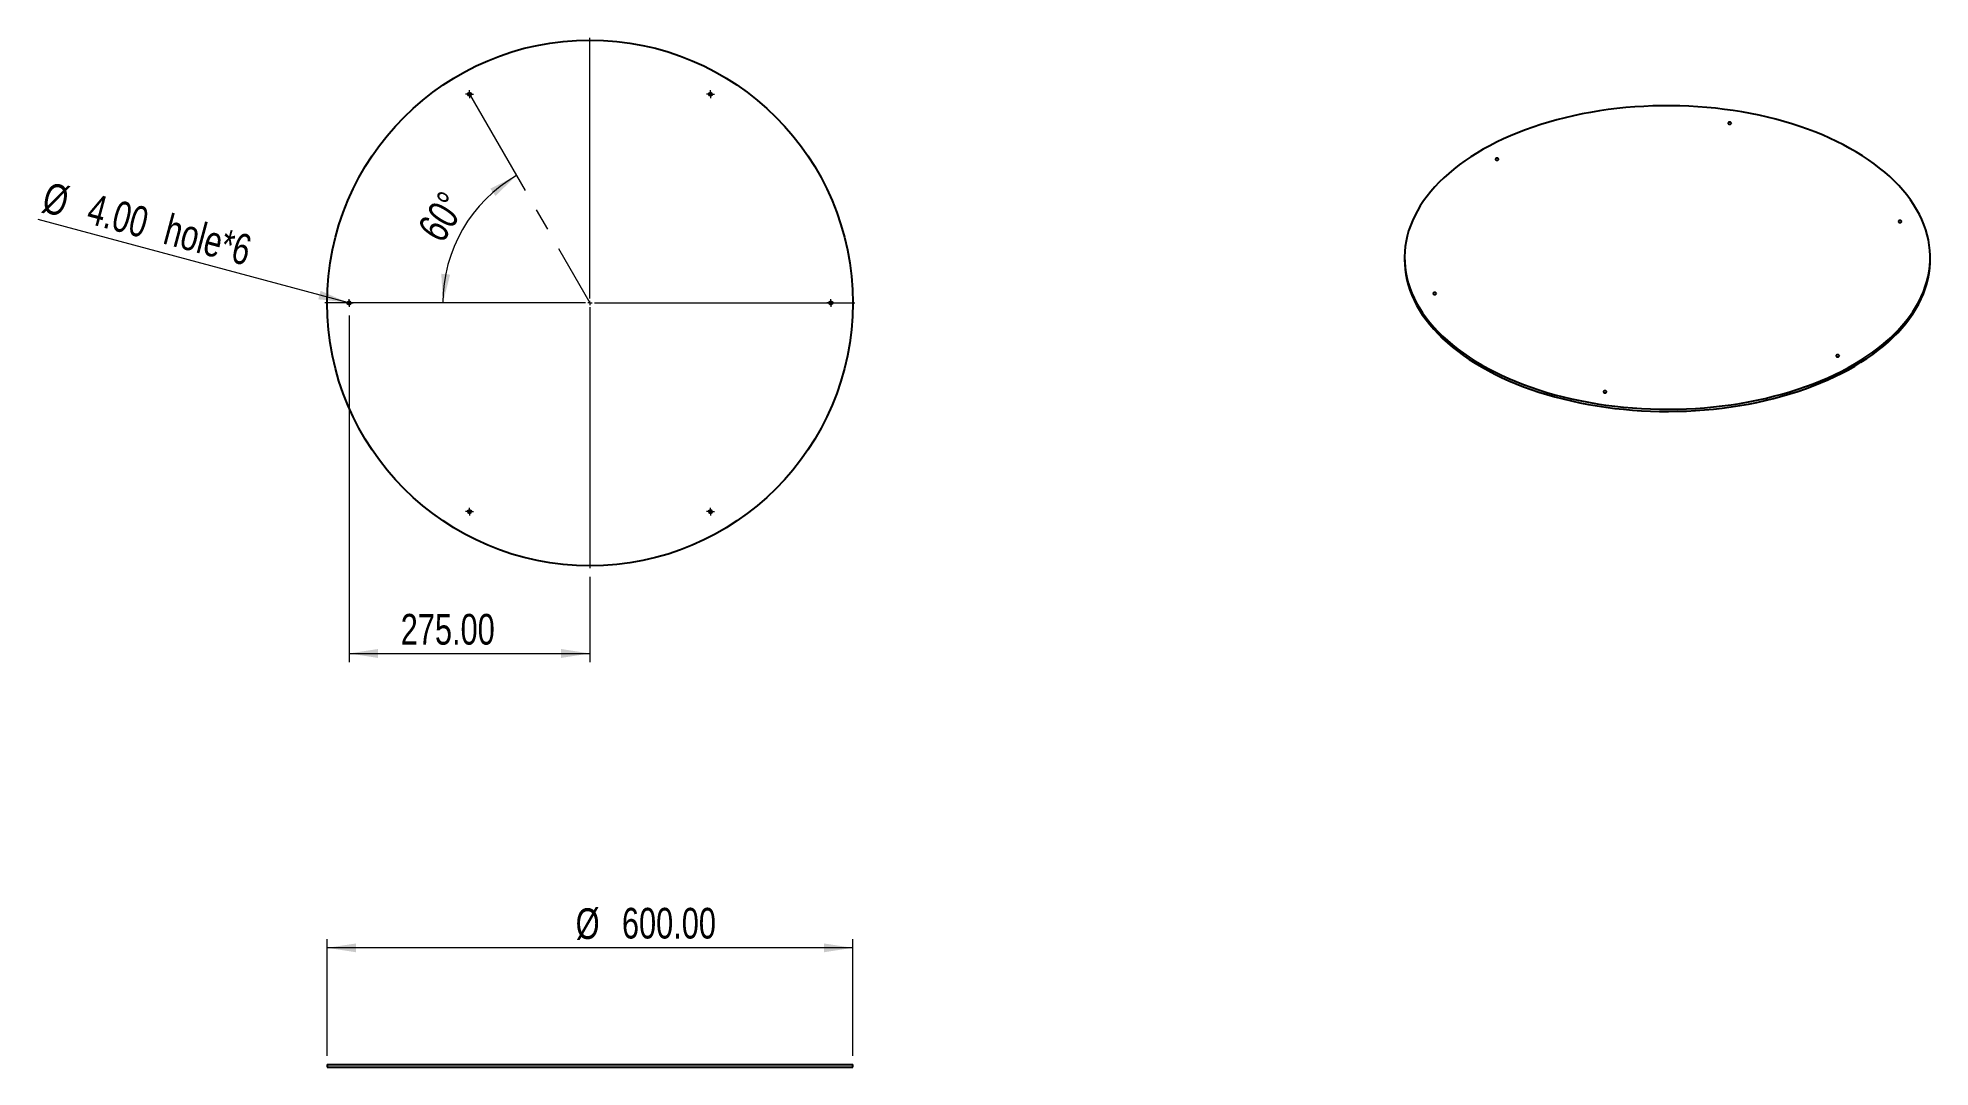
# Model space of a CAD drawing. Header units: millimetres. Extents: x 20 to 236, y 49 to 167.
import ezdxf

# ---------------------------------------------------------------- set-up
doc = ezdxf.new("R2010")
doc.units = ezdxf.units.MM
doc.linetypes.add('CENTERX2', pattern=[20.32, 12.7, -2.54, 2.54, -2.54])
doc.styles.add('SLDTEXTSTYLE0', font='TXT', dxfattribs={"width": 0.75})
doc.dimstyles.new('SLDDIMSTYLE0', dxfattribs={"dimtxt": 3.5, "dimasz": 3.302, "dimexe": 0, "dimexo": 0.0625, "dimgap": 0.875, "dimtad": 1, "dimlfac": 10, "dimrnd": 1e-09, "dimzin": 4, "dimdsep": 46, "dimtxsty": 'SLDTEXTSTYLE0', "dimsah": 1, "dimcen": 0.09, "dimadec": 0, "dimazin": 1, "dimtfac": 1, "dimtofl": 0, "dimtmove": 0, "dimatfit": 3, "dimfxl": 1, "dimfrac": 2, "dimtolj": 1, "dimtzin": 12, "dimarcsym": 0})
doc.dimstyles.new('SLDDIMSTYLE1', dxfattribs={"dimtxt": 3.5, "dimasz": 3.302, "dimexe": 0, "dimexo": 0.0625, "dimgap": 0.875, "dimtad": 1, "dimdec": 4, "dimlfac": 10, "dimzin": 12, "dimdsep": 46, "dimtxsty": 'SLDTEXTSTYLE0', "dimsah": 1, "dimcen": 0.09, "dimazin": 3, "dimtfac": 1, "dimtofl": 0, "dimtmove": 0, "dimatfit": 3, "dimfxl": 1, "dimfrac": 2, "dimtolj": 1, "dimtzin": 12, "dimarcsym": 0})
doc.dimstyles.new('SLDDIMSTYLE2', dxfattribs={"dimtxt": 3.5, "dimasz": 3.302, "dimexe": 0, "dimexo": 0.0625, "dimgap": 0.875, "dimtad": 1, "dimlfac": 10, "dimrnd": 1e-09, "dimzin": 4, "dimdsep": 46, "dimtxsty": 'SLDTEXTSTYLE0', "dimsah": 1, "dimcen": 0.09, "dimadec": 0, "dimazin": 1, "dimtfac": 1, "dimtmove": 0, "dimatfit": 0, "dimfxl": 1, "dimfrac": 2, "dimtolj": 1, "dimtzin": 12, "dimarcsym": 0})
doc.dimstyles.new('SLDDIMSTYLE3', dxfattribs={"dimtxt": 3.5, "dimasz": 3.302, "dimexe": 0, "dimexo": 0.0625, "dimgap": 0.875, "dimtad": 1, "dimlfac": 10, "dimrnd": 1e-09, "dimzin": 4, "dimdsep": 46, "dimtxsty": 'SLDTEXTSTYLE0', "dimblk1": 'NONE', "dimsah": 1, "dimcen": 0, "dimadec": 0, "dimazin": 1, "dimtfac": 1, "dimtmove": 0, "dimatfit": 3, "dimldrblk": 'NONE', "dimfxl": 1, "dimfrac": 2, "dimtolj": 1, "dimtzin": 12, "dimarcsym": 0})

# ---------------------------------------------------------------- blocks, each defined once
blk = doc.blocks.new('_D')
at = {"color": 7, "linetype": 'Continuous', "lineweight": 0}
for p, q in [((52.84, 50.4), (52.84, 63.72)), ((112.84, 62.72), (52.84, 62.72)), ((112.84, 50.4), (112.84, 63.72))]:
    blk.add_line(p, q, dxfattribs=at)
at = {"color": 7, "linetype": 'Continuous', "lineweight": 18}
for points in [[(52.84, 62.72), (56.15, 62.21), (56.15, 63.22)], [(112.84, 62.72), (109.54, 63.22), (109.54, 62.21)]]:
    blk.add_solid(points, dxfattribs=at)
at = {"color": 7, "linetype": 'Continuous', "lineweight": 18, "char_height": 3.5, "attachment_point": 1, "style": 'SLDTEXTSTYLE0'}
for s, insert in [('%%c', (81.21, 67.23)), ('600.00', (86.49, 67.28))]:
    blk.add_mtext(s, dxfattribs=dict(at, insert=insert))
blk = doc.blocks.new('_D_1')
at = {"color": 7, "linetype": 'Continuous', "lineweight": 18}
blk.add_arc((82.84, 136.31), 16.79, 120, 180, dxfattribs=at)
for points in [[(74.45, 150.85), (71.47, 149.34), (72.06, 148.52)], [(66.05, 136.31), (66.88, 139.54), (65.87, 139.64)]]:
    blk.add_solid(points, dxfattribs=at)
at = {"color": 7, "linetype": 'Continuous', "lineweight": 18, "insert": (63.02, 144.87), "char_height": 3.5, "attachment_point": 1, "rotation": 57.2647, "style": 'SLDTEXTSTYLE0'}
blk.add_mtext('60°', dxfattribs=at)
blk = doc.blocks.new('_D_2')
at = {"color": 7, "linetype": 'Continuous', "lineweight": 0}
for p, q in [((55.34, 134.86), (55.34, 95.31)), ((82.84, 105.06), (82.84, 95.31)), ((55.34, 96.31), (82.84, 96.31))]:
    blk.add_line(p, q, dxfattribs=at)
at = {"color": 7, "linetype": 'Continuous', "lineweight": 18}
for points in [[(55.34, 96.31), (58.65, 95.8), (58.65, 96.82)], [(82.84, 96.31), (79.54, 96.82), (79.54, 95.8)]]:
    blk.add_solid(points, dxfattribs=at)
at = {"color": 7, "linetype": 'Continuous', "lineweight": 18, "insert": (61.24, 100.82), "char_height": 3.5, "attachment_point": 1, "style": 'SLDTEXTSTYLE0'}
blk.add_mtext('275.00', dxfattribs=at)
blk = doc.blocks.new('_D_3')
at = {"color": 7, "linetype": 'Continuous', "lineweight": 0}
for q in [(19.84, 145.82), (55.54, 136.26)]:
    blk.add_line((55.15, 136.36), q, dxfattribs=at)
at = {"color": 7, "linetype": 'Continuous', "lineweight": 18}
blk.add_solid([(55.15, 136.36), (52.09, 137.7), (51.83, 136.72)], dxfattribs=at)
at = {"color": 7, "linetype": 'Continuous', "lineweight": 18, "char_height": 3.5, "attachment_point": 1, "rotation": 345, "style": 'SLDTEXTSTYLE0'}
for s, insert in [('%%c', (21, 150.16)), ('4.00', (26.12, 148.84)), ('hole*6', (34.86, 146.5))]:
    blk.add_mtext(s, dxfattribs=dict(at, insert=insert))
blk = doc.blocks.new('_None')
blk = doc.blocks.new('SW_CENTERMARKSYMBOL_0')
at = {"color": 0, "linetype": 'Continuous', "lineweight": 18}
for p, q in [((0, 0.5), (0, 30.25)), ((-0.5, 0), (-30.25, 0)), ((0, 0), (-0.25, 0)), ((0, 0), (0, 0.25)), ((0, 0), (0, -0.25)), ((0, 0), (0.25, 0)), ((0.5, 0), (30.25, 0)), ((0, -0.5), (0, -30.25))]:
    blk.add_line(p, q, dxfattribs=at)
blk = doc.blocks.new('SW_CENTERMARKSYMBOL_1')
at = {"color": 0, "linetype": 'Continuous', "lineweight": 18}
for p, q in [((-0.25, 0), (-0.45, 0)), ((0, 0), (-0.25, 0)), ((0, 0.25), (0, 0.45)), ((0, 0), (0, 0.25)), ((0, 0), (0, -0.25)), ((0, 0), (0.25, 0)), ((0.25, 0), (0.45, 0)), ((0, -0.25), (0, -0.45))]:
    blk.add_line(p, q, dxfattribs=at)
blk = doc.blocks.new('SW_CENTERMARKSYMBOL_2')
at = {"color": 0, "linetype": 'Continuous', "lineweight": 18}
for p, q in [((-0.25, 0), (-0.45, 0)), ((0, 0), (-0.25, 0)), ((0, 0.25), (0, 0.45)), ((0, 0), (0, 0.25)), ((0, 0), (0, -0.25)), ((0, 0), (0.25, 0)), ((0.25, 0), (0.45, 0)), ((0, -0.25), (0, -0.45))]:
    blk.add_line(p, q, dxfattribs=at)
blk = doc.blocks.new('SW_CENTERMARKSYMBOL_3')
at = {"color": 0, "linetype": 'Continuous', "lineweight": 18}
for p, q in [((-0.25, 0), (-0.45, 0)), ((0, 0), (-0.25, 0)), ((0, 0.25), (0, 0.45)), ((0, 0), (0, 0.25)), ((0, 0), (0, -0.25)), ((0, 0), (0.25, 0)), ((0.25, 0), (0.45, 0)), ((0, -0.25), (0, -0.45))]:
    blk.add_line(p, q, dxfattribs=at)
blk = doc.blocks.new('SW_CENTERMARKSYMBOL_4')
at = {"color": 0, "linetype": 'Continuous', "lineweight": 18}
for p, q in [((-0.25, 0), (-0.45, 0)), ((0, 0), (-0.25, 0)), ((0, 0.25), (0, 0.45)), ((0, 0), (0, 0.25)), ((0, 0), (0, -0.25)), ((0, 0), (0.25, 0)), ((0.25, 0), (0.45, 0)), ((0, -0.25), (0, -0.45))]:
    blk.add_line(p, q, dxfattribs=at)
blk = doc.blocks.new('SW_CENTERMARKSYMBOL_5')
at = {"color": 0, "linetype": 'Continuous', "lineweight": 18}
for p, q in [((-0.25, 0), (-0.45, 0)), ((0, 0), (-0.25, 0)), ((0, 0.25), (0, 0.45)), ((0, 0), (0, 0.25)), ((0, 0), (0, -0.25)), ((0, 0), (0.25, 0)), ((0.25, 0), (0.45, 0)), ((0, -0.25), (0, -0.45))]:
    blk.add_line(p, q, dxfattribs=at)
blk = doc.blocks.new('SW_CENTERMARKSYMBOL_6')
at = {"color": 0, "linetype": 'Continuous', "lineweight": 18}
for p, q in [((-0.25, 0), (-0.45, 0)), ((0, 0), (-0.25, 0)), ((0, 0.25), (0, 0.45)), ((0, 0), (0, 0.25)), ((0, 0), (0, -0.25)), ((0, 0), (0.25, 0)), ((0.25, 0), (0.45, 0)), ((0, -0.25), (0, -0.45))]:
    blk.add_line(p, q, dxfattribs=at)

msp = doc.modelspace()

# ---------------------------------------------------------------- linework, layer by layer
at = {"color": 7, "linetype": 'CENTERX2', "lineweight": 18}
msp.add_line((69.09316, 160.123402), (82.84316, 136.307704), dxfattribs=at)
at = {"color": 7, "linetype": 'Continuous', "lineweight": 25}
for p, q in [((175.831798, 141.491445), (175.831798, 141.246483)), ((235.831798, 141.246483), (235.831798, 141.491445)), ((52.84316, 49.404018), (52.84316, 49.104018)), ((52.84316, 49.404018), (82.84316, 49.404018)), ((52.84316, 49.104018), (82.84316, 49.104018)), ((82.84316, 49.404018), (112.84316, 49.404018)), ((82.84316, 49.104018), (112.84316, 49.104018)), ((112.84316, 49.104018), (112.84316, 49.404018))]:
    msp.add_line(p, q, dxfattribs=at)
at = {"color": 7, "linetype": 'Continuous', "lineweight": 25, "flags": 128}
for points in [[(184.618594, 129.245324), (185.359295, 128.832161), (186.124127, 128.433921), (186.91219, 128.051071), (187.722553, 127.684065), (188.554263, 127.333333), (189.406338, 126.99929), (190.277774, 126.68233), (191.167544, 126.382825), (192.0746, 126.101129), (192.997871, 125.837575), (193.93627, 125.592472), (194.888691, 125.36611), (195.854011, 125.158755), (196.831092, 124.970652), (197.818782, 124.802023), (198.815918, 124.653066), (199.821323, 124.523957), (200.833814, 124.414848), (201.852195, 124.325868), (202.875267, 124.257121), (203.901825, 124.208689), (204.930657, 124.180629), (205.960551, 124.172974), (206.990294, 124.185732), (208.018671, 124.218889), (209.04447, 124.272406), (210.066483, 124.34622), (211.083504, 124.440243), (212.094334, 124.554365), (213.097783, 124.688451), (214.092667, 124.842343), (215.077814, 125.015861), (216.052062, 125.208798), (217.014263, 125.420929), (217.963283, 125.652002), (218.898004, 125.901745), (219.817322, 126.169865), (220.720156, 126.456045), (221.60544, 126.759947), (222.472132, 127.081214), (223.319208, 127.419467), (224.145672, 127.774307), (224.950549, 128.145316), (225.73289, 128.532056), (226.491773, 128.934072), (227.226303, 129.350889), (227.935615, 129.782017), (228.618872, 130.226948), (229.27527, 130.685156), (229.904034, 131.156102), (230.504423, 131.63923), (231.07573, 132.133972), (231.617281, 132.639743), (232.128438, 133.155948), (232.608598, 133.681979), (233.057196, 134.217215), (233.473702, 134.761025), (233.857626, 135.312769), (234.208515, 135.871795), (234.525955, 136.437446), (234.809573, 137.009054), (235.059033, 137.585945), (235.274043, 138.16744), (235.454348, 138.752853), (235.599736, 139.341495), (235.710035, 139.93267), (235.785117, 140.525683), (235.824891, 141.119834), (235.829311, 141.714423), (235.798373, 142.30875), (235.732112, 142.902113), (235.630606, 143.493813), (235.493976, 144.083153), (235.322382, 144.669438), (235.116026, 145.251977), (234.875152, 145.830083), (234.600044, 146.403075), (234.291026, 146.970278), (233.948462, 147.531023), (233.572756, 148.084648), (233.164351, 148.630502), (232.723728, 149.167941), (232.251407, 149.696332), (231.747944, 150.215051), (231.213933, 150.723487), (230.650003, 151.221042), (230.05682, 151.707127), (229.435081, 152.181171), (228.785521, 152.642615), (228.108904, 153.090915), (227.406028, 153.525542), (226.677723, 153.945984), (225.924845, 154.351745), (225.148283, 154.742347), (224.348953, 155.117331), (223.527795, 155.476253), (222.685779, 155.81869), (221.823896, 156.14424), (220.943163, 156.452518), (220.044618, 156.743161), (219.12932, 157.015826), (218.198347, 157.270192), (217.252798, 157.50596), (216.293786, 157.72285), (215.322443, 157.920608), (214.339912, 158.099), (213.347353, 158.257817), (212.345935, 158.39687), (211.336838, 158.515997), (210.321253, 158.615056), (209.300376, 158.693931), (208.27541, 158.752529), (207.247564, 158.790781), (206.218049, 158.808641), (205.188078, 158.806089), (204.158867, 158.783128), (203.131627, 158.739785), (202.10757, 158.67611), (201.087903, 158.59218), (200.073828, 158.488092), (199.06654, 158.363969), (198.067226, 158.219959), (197.077065, 158.05623), (196.097223, 157.872975), (195.128856, 157.670412), (194.173105, 157.448777), (193.231095, 157.208333), (192.303939, 156.949363), (191.392729, 156.672173), (190.498538, 156.377088), (189.622421, 156.064457), (188.765411, 155.734649), (187.928517, 155.388051), (187.112727, 155.025074), (186.319001, 154.646143), (185.548276, 154.251707), (184.801459, 153.84223), (184.079432, 153.418195), (183.383044, 152.980101), (182.713118, 152.528466), (182.070443, 152.06382), (181.455775, 151.586713), (180.869841, 151.097706), (180.31333, 150.597375), (179.786898, 150.086312), (179.291167, 149.565117), (178.826719, 149.034405), (178.394104, 148.494803), (177.99383, 147.946945), (177.626369, 147.391478), (177.292155, 146.829057), (176.991582, 146.260344), (176.725004, 145.686009), (176.492735, 145.106731), (176.295048, 144.523191), (176.132178, 143.936077), (176.004315, 143.346082), (175.911611, 142.7539), (175.854175, 142.160231), (175.832074, 141.565773), (175.845335, 140.971228), (175.893942, 140.377296), (175.977838, 139.784677), (176.096923, 139.19407), (176.251058, 138.606171), (176.440061, 138.021672), (176.663709, 137.441264), (176.921738, 136.86563), (177.213844, 136.295449), (177.539683, 135.731392), (177.898871, 135.174124), (178.290984, 134.624304), (178.715561, 134.082577), (179.1721, 133.549584), (179.660064, 133.025952), (180.178877, 132.512299), (180.727928, 132.009229), (181.30657, 131.517337), (181.914121, 131.037201), (182.549864, 130.569388), (183.213051, 130.114449), (183.902898, 129.672921), (184.618594, 129.245324)], [(212.8079, 156.744275), (212.872785, 156.719247), (212.949322, 156.710458), (213.025858, 156.719247), (213.090743, 156.744275), (213.134097, 156.781732), (213.149322, 156.825916), (213.134097, 156.8701), (213.090743, 156.907557), (213.025858, 156.932585), (212.949322, 156.941374), (212.872785, 156.932585), (212.8079, 156.907557), (212.764546, 156.8701), (212.749322, 156.825916), (212.764546, 156.781732), (212.8079, 156.744275)], [(186.24494, 152.635416), (186.309825, 152.610388), (186.386361, 152.601599), (186.462898, 152.610388), (186.527783, 152.635416), (186.571137, 152.672873), (186.586361, 152.717057), (186.571137, 152.761241), (186.527783, 152.798698), (186.462898, 152.823726), (186.386361, 152.832515), (186.309825, 152.823726), (186.24494, 152.798698), (186.201585, 152.761241), (186.186361, 152.717057), (186.201585, 152.672873), (186.24494, 152.635416)], [(232.253337, 145.518664), (232.318221, 145.493636), (232.394758, 145.484847), (232.471295, 145.493636), (232.536179, 145.518664), (232.579534, 145.556121), (232.594758, 145.600304), (232.579534, 145.644488), (232.536179, 145.681945), (232.471295, 145.706973), (232.394758, 145.715762), (232.318221, 145.706973), (232.253337, 145.681945), (232.209982, 145.644488), (232.194758, 145.600304), (232.209982, 145.556121), (232.253337, 145.518664)], [(175.831798, 141.246483), (175.845335, 140.726266), (175.893942, 140.132333), (175.977838, 139.539714), (176.096923, 138.949107), (176.251058, 138.361208), (176.440061, 137.77671), (176.663709, 137.196302), (176.921738, 136.620668), (177.213844, 136.050486), (177.539683, 135.486429), (177.898871, 134.929162), (178.290984, 134.379341), (178.715561, 133.837615), (179.1721, 133.304622), (179.660064, 132.78099), (180.178877, 132.267336), (180.727928, 131.764267), (181.30657, 131.272374), (181.914121, 130.792239), (182.549864, 130.324426), (183.213051, 129.869487), (183.902898, 129.427959), (184.618594, 129.000362)], [(184.618594, 129.000362), (185.359295, 128.587199), (186.124127, 128.188958), (186.91219, 127.806109), (187.722553, 127.439102), (188.554263, 127.088371), (189.406338, 126.754328), (190.277774, 126.437367), (191.167544, 126.137863), (192.0746, 125.856167), (192.997871, 125.592613), (193.93627, 125.34751), (194.888691, 125.121148), (195.854011, 124.913793), (196.831092, 124.72569), (197.818782, 124.557061), (198.815918, 124.408104), (199.821323, 124.278995), (200.833814, 124.169886), (201.852195, 124.080906), (202.875267, 124.012159), (203.901825, 123.963727), (204.930657, 123.935667), (205.960551, 123.928011), (206.990294, 123.94077), (208.018671, 123.973927), (209.04447, 124.027444), (210.066483, 124.101257), (211.083504, 124.195281), (212.094334, 124.309402), (213.097783, 124.443489), (214.092667, 124.597381), (215.077814, 124.770898), (216.052062, 124.963836), (217.014263, 125.175966), (217.963283, 125.407039), (218.898004, 125.656783), (219.817322, 125.924903), (220.720156, 126.211083), (221.60544, 126.514985), (222.472132, 126.836252), (223.319208, 127.174505), (224.145672, 127.529345), (224.950549, 127.900353), (225.73289, 128.287094), (226.491773, 128.689109), (227.226303, 129.105927), (227.935615, 129.537055), (228.618872, 129.981985), (229.27527, 130.440193), (229.904034, 130.911139), (230.504423, 131.394268), (231.07573, 131.889009), (231.617281, 132.394781), (232.128438, 132.910986), (232.608598, 133.437017), (233.057196, 133.972253), (233.473702, 134.516063), (233.857626, 135.067806), (234.208515, 135.626833), (234.525955, 136.192484), (234.809573, 136.764092), (235.059033, 137.340983), (235.274043, 137.922478), (235.454348, 138.507891), (235.599736, 139.096532), (235.710035, 139.687708), (235.785117, 140.280721), (235.824891, 140.874872), (235.831798, 141.246483)], [(179.127416, 137.300946), (179.192301, 137.275918), (179.268838, 137.267129), (179.345374, 137.275918), (179.410259, 137.300946), (179.453614, 137.338403), (179.468838, 137.382586), (179.453614, 137.42677), (179.410259, 137.464227), (179.345374, 137.489255), (179.268838, 137.498044), (179.192301, 137.489255), (179.127416, 137.464227), (179.084062, 137.42677), (179.068838, 137.382586), (179.084062, 137.338403), (179.127416, 137.300946)], [(225.135813, 130.184193), (225.200698, 130.159165), (225.277234, 130.150376), (225.353771, 130.159165), (225.418656, 130.184193), (225.46201, 130.22165), (225.477234, 130.265834), (225.46201, 130.310018), (225.418656, 130.347475), (225.353771, 130.372503), (225.277234, 130.381291), (225.200698, 130.372503), (225.135813, 130.347475), (225.092458, 130.310018), (225.077234, 130.265834), (225.092458, 130.22165), (225.135813, 130.184193)], [(198.572853, 126.075334), (198.637737, 126.050306), (198.714274, 126.041517), (198.790811, 126.050306), (198.855695, 126.075334), (198.89905, 126.112791), (198.914274, 126.156975), (198.89905, 126.201159), (198.855695, 126.238616), (198.790811, 126.263644), (198.714274, 126.272432), (198.637737, 126.263644), (198.572853, 126.238616), (198.529498, 126.201159), (198.514274, 126.156975), (198.529498, 126.112791), (198.572853, 126.075334)]]:
    msp.add_lwpolyline(points, dxfattribs=at)
at = {"color": 7, "linetype": 'Continuous', "lineweight": 25}
for centre, radius in [((82.84316, 136.307704), 30), ((69.09316, 160.123402), 0.2), ((96.59316, 160.123402), 0.2), ((55.34316, 136.307704), 0.2), ((110.34316, 136.307704), 0.2), ((69.09316, 112.492005), 0.2), ((96.59316, 112.492005), 0.2)]:
    msp.add_circle(centre, radius, dxfattribs=at)

# ---------------------------------------------------------------- block references
at = {"color": 7, "linetype": 'Continuous', "lineweight": 18}
for name, p in [('SW_CENTERMARKSYMBOL_0', (82.84316, 136.307704)), ('SW_CENTERMARKSYMBOL_5', (69.09316, 160.123402)), ('SW_CENTERMARKSYMBOL_6', (96.59316, 160.123402)), ('SW_CENTERMARKSYMBOL_4', (55.34316, 136.307704)), ('SW_CENTERMARKSYMBOL_1', (110.34316, 136.307704)), ('SW_CENTERMARKSYMBOL_3', (69.09316, 112.492005)), ('SW_CENTERMARKSYMBOL_2', (96.59316, 112.492005))]:
    msp.add_blockref(name, p, dxfattribs=at)

# ---------------------------------------------------------------- dimensions: what is measured, and where the dimension line sits
dim = msp.add_angular_dim_2l(base=(68.302014, 144.703038), line1=((69.09316, 160.123402), (82.84316, 136.307704)), line2=((113.09316, 136.307704), (52.59316, 136.307704)), dimstyle='SLDDIMSTYLE1', dxfattribs=at)
dim.commit()
dim.dimension.update_dxf_attribs({"geometry": '_D_1', "text_midpoint": (68.719217, 145.387394), "dimtype": 162})
dim = msp.add_diameter_dim_2p(p1=(55.536346, 136.25594), p2=(55.149975, 136.359467), text='<>hole*6', dimstyle='SLDDIMSTYLE3', dxfattribs=at)
dim.commit()
dim.dimension.update_dxf_attribs({"geometry": '_D_3', "text_midpoint": (33.568255, 142.142285), "dimtype": 163})
dim = msp.add_linear_dim(base=(82.84316, 96.307704), p1=(55.34316, 135.857704), p2=(82.84316, 106.057704), dimstyle='SLDDIMSTYLE2', dxfattribs=at)
dim.commit()
dim.dimension.update_dxf_attribs({"geometry": '_D_2', "text_midpoint": (68.353131, 96.307704), "dimtype": 160})
dim = msp.add_linear_dim(base=(52.84316, 62.715354), p1=(112.84316, 49.404018), p2=(52.84316, 49.404018), text='%%c<>', dimstyle='SLDDIMSTYLE0', dxfattribs=at)
dim.commit()
dim.dimension.update_dxf_attribs({"geometry": '_D', "text_midpoint": (90.960439, 62.715354), "dimtype": 160})

doc.saveas('drawing.dxf')
